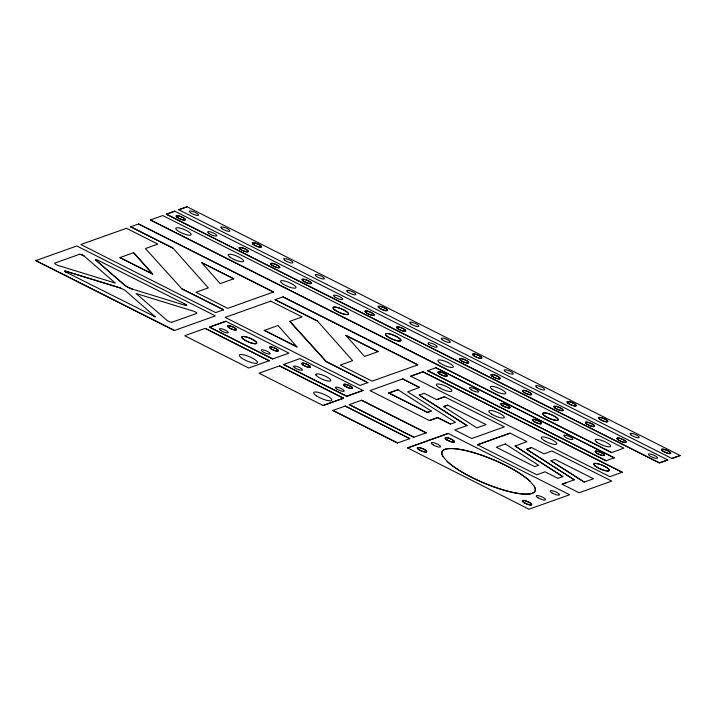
<?xml version="1.0" encoding="UTF-8"?>
<svg xmlns="http://www.w3.org/2000/svg" width="716" height="716" viewBox="0 0 716 716"><rect width="100%" height="100%" fill="white"/><g stroke="black" fill="none" stroke-linecap="round" stroke-linejoin="round"><path stroke-width="1.07" d="M35.8 260.606L76.809 245.982L215.382 315.872L174.364 330.497L35.8 260.606L174.391 330.443M58.506 265.591L115.312 283.089L84.148 256.042A3.061 0.761 22.9 0 0 79.44 254.314L54.953 263.067A3.177 0.788 22.9 0 0 55.526 264.177A3.177 0.788 22.9 0 0 58.506 265.591L58.533 265.529M65.281 271.785L155.068 316.767M120.36 287.957L66.391 271.4L120.342 288.02A6.766 1.683 22.9 0 1 125.255 290.49L155.211 316.812M79.44 254.314L79.413 254.368A3.061 0.761 22.9 0 1 84.121 256.095L84.148 256.042M185.516 305.446L132.442 289.13A7.339 1.826 22.9 0 1 124.745 285.254L95.72 259.962M98.155 260.347L186.124 304.685M172.995 248.148L130.67 226.802L172.995 248.148L208.293 287.877L195.898 292.28L227.724 308.336L273.494 292.012L138.609 223.983L273.494 292.012M119.948 257.599L152.651 274.085L119.948 257.599L133.641 252.676L152.669 274.031M133.641 252.676L152.651 274.085M150.441 219.973L162.747 215.552L623.887 448.144L611.58 452.566L150.441 219.973L611.607 452.512M124.745 285.254L95.738 260.069M132.442 289.13L132.469 289.076A7.339 1.826 22.9 0 1 124.772 285.201M667.786 459.985L659.4 462.966L166.318 214.272L174.749 211.175L667.786 459.985L659.445 462.858L166.363 214.156M174.749 211.175L166.318 214.272M178.731 209.761L187.118 206.781L680.173 455.537L671.814 458.464L178.731 209.761L187.118 206.781M153.439 316.311L154.611 316.696M181.846 288.817L223.535 309.777L181.846 288.817L145.42 248.541L157.797 244.093L126.472 228.297L80.81 244.523L215.677 312.615L223.535 309.777M171.67 322.334L196.784 313.411A2.828 0.707 22.9 0 0 193.508 311.183L136.067 293.488L167.123 320.446A3.052 0.761 22.9 0 0 171.67 322.334L171.697 322.281M201.599 262.575L233.729 278.784L201.599 262.575L220.188 283.643L233.729 278.784M184.567 303.933L186.097 304.739A2.381 0.591 22.9 0 1 185.963 305.589M205.197 328.384L269.207 360.739L205.197 328.384L184.701 335.723L248.729 368.015L269.234 360.685M225.871 321.314L288.96 353.131L272.608 358.949L209.519 327.131L225.898 321.26L209.519 327.131L272.626 358.895M270.809 301.168L302.161 316.911L289.783 321.35L326.21 361.625L367.872 382.648L326.228 361.571L289.81 321.296M275.016 299.673L317.358 320.965L352.657 360.685L340.261 365.097L372.087 381.145L417.831 364.883L282.945 296.854L275.016 299.673L317.358 320.965M264.311 330.407L278.005 325.494L297.015 346.902L264.329 330.353L297.015 346.902M282.945 296.854L417.858 364.829M279.509 365.867L343.519 398.221L279.509 365.867L259.013 373.197L323.05 405.498L343.519 398.221M283.572 364.48L346.687 396.243L363.012 390.489L299.95 358.609L283.572 364.48L346.66 396.297L363.039 390.426M345.935 335.446L378.093 351.601L345.935 335.446L364.551 356.461L378.093 351.601M323.05 405.498L343.546 398.168M332.94 410.465L397.541 442.98L409.812 438.622L345.237 406.053L332.94 410.465L397.541 442.98M345.237 406.053L409.794 438.675M426.118 432.822L413.83 437.243L349.247 404.665L361.544 400.253L426.118 432.822L361.544 400.253M398.007 389.737L388.877 393.03L398.007 389.737L431.22 411.029L427.336 412.362L388.877 393.03L427.336 412.362L431.22 411.029M402.723 378.925L419.513 387.463L402.723 378.925L370.011 390.596L429.403 420.56L437.646 417.634L450.552 424.069L455.474 422.315L407.717 391.858L419.531 387.401M410.751 376.168L423.004 371.864L622.186 472.256L423.031 371.801L410.751 376.168L609.88 476.677L622.186 472.256M427.685 370.745L606.121 460.746L427.685 370.745L435.874 367.738L614.265 457.846L435.874 367.738M419.2 395.107L466.966 425.555L419.2 395.107L424.167 393.29L436.599 399.635L444.6 396.745L504.359 426.879L471.701 438.532L454.75 429.913L466.966 425.555M407.529 447.956L448.189 433.457L569.623 494.774L528.99 509.219L407.556 447.903L448.189 433.457M413.83 437.243L349.274 404.612M436.599 399.635L444.6 396.745M429.403 420.56L437.664 417.571L450.552 424.069M443.607 406.581L447.652 405.14L486.066 424.579L476.811 427.873L443.607 406.581L447.652 405.14M562.857 476.543L557.907 478.36L545.046 471.799L536.785 474.789L477.411 444.77L510.096 433.153L526.913 441.629L515.09 446.086L562.839 476.596L515.117 446.032M505.362 444.018L538.593 465.257L534.691 466.644L496.26 447.258L505.389 443.965M510.096 433.153L477.393 444.824M531.54 447.518L526.582 449.335L574.322 479.836L526.6 449.281L531.54 447.518L543.981 453.863L551.982 450.973L611.741 481.107L579.083 492.76L562.105 484.195L574.339 479.783M550.962 460.862L555.034 459.368L593.466 478.753L584.193 482.101L550.962 460.862L584.22 482.038M566.437 482.656L562.123 484.141M671.787 458.517L680.173 455.537M130.652 226.856L138.609 223.983M270.836 301.105L225.146 317.394L360.032 385.432L367.899 382.586M606.121 460.746L614.31 457.739M185.489 305.499L185.99 305.535M65.97 271.176L65.156 271.042A1.862 0.465 22.9 0 0 65.049 271.704M65.944 271.23L66.418 271.337M98.173 260.284L97.841 260.221A2.587 0.644 22.9 0 0 95.693 260.015M65.416 271.865L66.266 272.277L65.075 271.65A1.862 0.465 22.9 0 1 65.183 270.988M529.894 481.134L534.145 486.182A50.487 12.557 22.9 0 1 504.95 490.487A50.487 12.557 22.9 0 1 447.285 461.543L443.034 456.495A50.487 12.557 22.9 0 1 472.229 452.199A50.487 12.557 22.9 0 1 529.894 481.134A50.487 12.557 22.9 0 0 472.202 452.252A50.487 12.557 22.9 0 0 443.007 456.557M315.872 374.701L316.302 375.417A8.064 2.005 22.9 0 0 324.921 380.232A8.064 2.005 22.9 0 0 330.738 380.205L330.336 379.435A8.064 2.005 22.9 0 0 321.672 374.736A8.064 2.005 22.9 0 0 315.854 374.754L316.275 375.47M242.223 338.122L241.82 337.352A8.064 2.005 22.9 0 1 247.638 337.325A8.064 2.005 22.9 0 1 256.283 342.087L256.704 342.803A8.064 2.005 22.9 0 1 250.886 342.83A8.064 2.005 22.9 0 1 242.241 338.068A8.064 2.005 22.9 0 0 250.86 342.883A8.064 2.005 22.9 0 0 256.686 342.857L256.256 342.141A8.064 2.005 22.9 0 0 247.62 337.379A8.064 2.005 22.9 0 0 241.793 337.406M534.172 486.128A50.487 12.557 22.9 0 1 504.977 490.424A50.487 12.557 22.9 0 1 447.303 461.489M190.402 212.67A4.967 1.235 22.9 0 0 198.251 215.337A4.967 1.235 22.9 0 0 193.105 211.551A4.967 1.235 22.9 0 0 190.402 212.67M221.862 228.601A4.967 1.235 22.9 0 0 229.702 231.268A4.967 1.235 22.9 0 0 224.564 227.491A4.967 1.235 22.9 0 0 221.862 228.601M253.339 244.478A4.967 1.235 22.9 0 0 261.188 247.145A4.967 1.235 22.9 0 0 256.068 243.306A4.967 1.235 22.9 0 0 253.366 244.425A4.967 1.235 22.9 0 0 261.215 247.092A4.967 1.235 22.9 0 0 256.042 243.368A4.967 1.235 22.9 0 0 253.339 244.478M284.843 260.302A4.967 1.235 22.9 0 0 292.692 262.969A4.967 1.235 22.9 0 0 287.546 259.192A4.967 1.235 22.9 0 0 284.843 260.302M316.302 276.242A4.967 1.235 22.9 0 0 324.151 278.909A4.967 1.235 22.9 0 0 319.005 275.123A4.967 1.235 22.9 0 0 316.302 276.242M347.815 292.065A4.967 1.235 22.9 0 0 355.655 294.732A4.967 1.235 22.9 0 0 350.518 290.947A4.967 1.235 22.9 0 0 347.815 292.065M379.265 307.996A4.967 1.235 22.9 0 0 387.114 310.663A4.967 1.235 22.9 0 0 381.968 306.878A4.967 1.235 22.9 0 0 379.292 307.943A4.967 1.235 22.9 0 0 387.141 310.61A4.967 1.235 22.9 0 0 381.995 306.824A4.967 1.235 22.9 0 0 379.265 307.996M410.778 323.82A4.967 1.235 22.9 0 0 418.627 326.487A4.967 1.235 22.9 0 0 413.481 322.701A4.967 1.235 22.9 0 0 410.778 323.82M442.237 339.751A4.967 1.235 22.9 0 0 450.078 342.427A4.967 1.235 22.9 0 0 444.94 338.641A4.967 1.235 22.9 0 0 442.237 339.751M473.715 355.637A4.967 1.235 22.9 0 0 481.564 358.304A4.967 1.235 22.9 0 0 476.417 354.518A4.967 1.235 22.9 0 0 473.715 355.637M505.219 371.461A4.967 1.235 22.9 0 0 513.068 374.128A4.967 1.235 22.9 0 0 507.921 370.342A4.967 1.235 22.9 0 0 505.219 371.461M536.705 387.338A4.967 1.235 22.9 0 0 544.554 390.005A4.967 1.235 22.9 0 0 539.408 386.219A4.967 1.235 22.9 0 0 536.705 387.338M568.164 403.269A4.967 1.235 22.9 0 0 576.013 405.936A4.967 1.235 22.9 0 0 570.867 402.159A4.967 1.235 22.9 0 0 568.164 403.269M599.65 419.146A4.967 1.235 22.9 0 0 607.49 421.814A4.967 1.235 22.9 0 0 602.371 417.983A4.967 1.235 22.9 0 0 599.668 419.093A4.967 1.235 22.9 0 0 607.517 421.76A4.967 1.235 22.9 0 0 602.344 418.037A4.967 1.235 22.9 0 0 599.65 419.146M631.127 435.033A4.967 1.235 22.9 0 0 638.976 437.7A4.967 1.235 22.9 0 0 633.83 433.914A4.967 1.235 22.9 0 0 631.127 435.033M662.613 450.91A4.967 1.235 22.9 0 0 670.462 453.577A4.967 1.235 22.9 0 0 665.334 449.738A4.967 1.235 22.9 0 0 662.631 450.856A4.967 1.235 22.9 0 0 670.48 453.523A4.967 1.235 22.9 0 0 665.316 449.791A4.967 1.235 22.9 0 0 662.613 450.91M596.947 442.202A8.359 2.076 22.9 0 0 610.157 446.703A8.359 2.076 22.9 0 0 601.521 440.34A8.359 2.076 22.9 0 0 596.947 442.202M439.857 373.976A4.985 1.235 22.9 0 0 447.196 375.927A4.985 1.235 22.9 0 0 440.77 372.034A4.985 1.235 22.9 0 0 439.857 373.976M471.298 389.835A4.985 1.235 22.9 0 0 478.628 391.786A4.985 1.235 22.9 0 0 472.202 387.884A4.985 1.235 22.9 0 0 471.298 389.835M502.73 405.686A4.985 1.235 22.9 0 0 510.06 407.637A4.985 1.235 22.9 0 0 503.634 403.743A4.985 1.235 22.9 0 0 502.73 405.686M534.163 421.545A4.985 1.235 22.9 0 0 541.493 423.496A4.985 1.235 22.9 0 0 535.067 419.594A4.985 1.235 22.9 0 0 534.163 421.545M565.595 437.395A4.985 1.235 22.9 0 0 572.934 439.347A4.985 1.235 22.9 0 0 566.508 435.453A4.985 1.235 22.9 0 0 565.595 437.395M597.037 453.255A4.985 1.235 22.9 0 0 604.367 455.206A4.985 1.235 22.9 0 0 597.941 451.304A4.985 1.235 22.9 0 0 597.037 453.255M439.427 387.723A8.413 2.094 22.9 0 0 451.841 391.052A8.413 2.094 22.9 0 0 441.029 384.465A8.413 2.094 22.9 0 0 439.427 387.723M491.883 414.251A8.413 2.094 22.9 0 0 504.297 417.571A8.413 2.094 22.9 0 0 493.485 410.993A8.413 2.094 22.9 0 0 491.883 414.251M544.384 440.662A8.413 2.094 22.9 0 0 556.797 443.992A8.413 2.094 22.9 0 0 545.995 437.404A8.413 2.094 22.9 0 0 544.384 440.662M596.867 467.127A8.413 2.094 22.9 0 0 609.28 470.457A8.413 2.094 22.9 0 0 598.469 463.878A8.413 2.094 22.9 0 0 596.867 467.127M419.102 449.684A5.102 1.271 22.9 0 0 426.682 451.76A5.102 1.271 22.9 0 0 420.229 447.769A5.102 1.271 22.9 0 0 419.102 449.684A5.102 1.271 22.9 0 0 426.655 451.814A5.102 1.271 22.9 0 0 420.202 447.831A5.102 1.271 22.9 0 0 419.084 449.738M433.001 444.743A5.102 1.271 22.9 0 0 440.582 446.82A5.102 1.271 22.9 0 0 434.129 442.828A5.102 1.271 22.9 0 0 433.001 444.743M446.9 439.803A5.102 1.271 22.9 0 0 454.481 441.879A5.102 1.271 22.9 0 0 448.028 437.888A5.102 1.271 22.9 0 0 446.9 439.803M524.103 502.641A5.102 1.271 22.9 0 0 531.684 504.717A5.102 1.271 22.9 0 0 525.222 500.735A5.102 1.271 22.9 0 0 524.103 502.641A5.102 1.271 22.9 0 0 531.657 504.78A5.102 1.271 22.9 0 0 525.204 500.788A5.102 1.271 22.9 0 0 524.085 502.695M537.985 497.754A5.102 1.271 22.9 0 0 545.556 499.831A5.102 1.271 22.9 0 0 539.103 495.848A5.102 1.271 22.9 0 0 537.985 497.754M551.884 492.814A5.102 1.271 22.9 0 0 559.465 494.89A5.102 1.271 22.9 0 0 553.003 490.908A5.102 1.271 22.9 0 0 551.884 492.814M242.241 358.43A9.809 2.434 22.9 0 0 257.277 362.985A9.809 2.434 22.9 0 0 245.767 355.369A9.809 2.434 22.9 0 0 242.241 358.43M316.553 395.912A9.809 2.434 22.9 0 0 331.598 400.468A9.809 2.434 22.9 0 0 320.079 392.851A9.809 2.434 22.9 0 0 316.553 395.912M262.593 351.61A4.77 1.19 22.9 0 0 269.995 353.946A4.77 1.19 22.9 0 0 264.616 350.267A4.77 1.19 22.9 0 0 262.593 351.61M270.791 348.692A4.77 1.19 22.9 0 0 278.202 351.037A4.77 1.19 22.9 0 0 272.823 347.35A4.77 1.19 22.9 0 0 270.791 348.692M220.743 330.434A4.77 1.19 22.9 0 0 228.144 332.77A4.77 1.19 22.9 0 0 222.766 329.083A4.77 1.19 22.9 0 0 220.743 330.434M228.914 327.57A4.77 1.19 22.9 0 0 236.325 329.915A4.77 1.19 22.9 0 0 230.946 326.228A4.77 1.19 22.9 0 0 228.914 327.57A4.77 1.19 22.9 0 0 236.343 329.861A4.77 1.19 22.9 0 0 230.964 326.174A4.77 1.19 22.9 0 0 228.941 327.516M294.795 367.782A4.77 1.19 22.9 0 0 302.197 370.127A4.77 1.19 22.9 0 0 296.818 366.44A4.77 1.19 22.9 0 0 294.795 367.782M302.975 364.927A4.77 1.19 22.9 0 0 310.377 367.263A4.77 1.19 22.9 0 0 304.998 363.576A4.77 1.19 22.9 0 0 302.975 364.927M336.672 388.904A4.77 1.19 22.9 0 0 344.074 391.249A4.77 1.19 22.9 0 0 338.695 387.562A4.77 1.19 22.9 0 0 336.672 388.904M344.852 386.049A4.77 1.19 22.9 0 0 352.254 388.385A4.77 1.19 22.9 0 0 346.875 384.698A4.77 1.19 22.9 0 0 344.852 386.049M344.87 385.987A4.77 1.19 22.9 0 0 352.272 388.332A4.77 1.19 22.9 0 0 346.893 384.644A4.77 1.19 22.9 0 0 344.87 385.987M302.993 364.865A4.77 1.19 22.9 0 0 310.395 367.21A4.77 1.19 22.9 0 0 305.016 363.522A4.77 1.19 22.9 0 0 302.993 364.865M270.818 348.638A4.77 1.19 22.9 0 0 278.22 350.974A4.77 1.19 22.9 0 0 272.841 347.296A4.77 1.19 22.9 0 0 270.818 348.638M177.55 230.597A8.359 2.076 22.9 0 0 190.751 235.099A8.359 2.076 22.9 0 0 182.124 228.735A8.359 2.076 22.9 0 0 177.55 230.597M229.952 257.098A8.359 2.076 22.9 0 0 243.163 261.6A8.359 2.076 22.9 0 0 234.526 255.236A8.359 2.076 22.9 0 0 229.952 257.098M282.381 283.545A8.359 2.076 22.9 0 0 295.583 288.038A8.359 2.076 22.9 0 0 286.955 281.683A8.359 2.076 22.9 0 0 282.381 283.545M334.811 309.983A8.359 2.076 22.9 0 0 348.012 314.485A8.359 2.076 22.9 0 0 339.402 308.068A8.359 2.076 22.9 0 0 334.828 309.93A8.359 2.076 22.9 0 0 348.039 314.431A8.359 2.076 22.9 0 0 339.384 308.122A8.359 2.076 22.9 0 0 334.811 309.983M387.24 336.43A8.359 2.076 22.9 0 0 400.441 340.923A8.359 2.076 22.9 0 0 391.813 334.569A8.359 2.076 22.9 0 0 387.24 336.43M439.687 362.815A8.359 2.076 22.9 0 0 452.897 367.317A8.359 2.076 22.9 0 0 444.26 360.954A8.359 2.076 22.9 0 0 439.687 362.815M492.116 389.262A8.359 2.076 22.9 0 0 505.326 393.755A8.359 2.076 22.9 0 0 496.689 387.401A8.359 2.076 22.9 0 0 492.116 389.262M544.518 415.763A8.359 2.076 22.9 0 0 557.728 420.256A8.359 2.076 22.9 0 0 549.118 413.839A8.359 2.076 22.9 0 0 544.545 415.701A8.359 2.076 22.9 0 0 557.755 420.202A8.359 2.076 22.9 0 0 549.091 413.902A8.359 2.076 22.9 0 0 544.518 415.763M473.741 355.575A4.967 1.235 22.9 0 0 481.591 358.242A4.967 1.235 22.9 0 0 476.444 354.465A4.967 1.235 22.9 0 0 473.741 355.575M568.191 403.215A4.967 1.235 22.9 0 0 576.031 405.882A4.967 1.235 22.9 0 0 570.894 402.097A4.967 1.235 22.9 0 0 568.191 403.215M387.258 336.377A8.359 2.076 22.9 0 0 400.468 340.87A8.359 2.076 22.9 0 0 391.831 334.515A8.359 2.076 22.9 0 0 387.258 336.377M596.84 467.19A8.413 2.094 22.9 0 0 609.253 470.51A8.413 2.094 22.9 0 0 598.451 463.932A8.413 2.094 22.9 0 0 596.84 467.19M439.812 374.092A4.985 1.235 22.9 0 0 447.142 376.043A4.985 1.235 22.9 0 0 440.716 372.141A4.985 1.235 22.9 0 0 439.812 374.092M502.686 405.802A4.985 1.235 22.9 0 0 510.016 407.753A4.985 1.235 22.9 0 0 503.59 403.851A4.985 1.235 22.9 0 0 502.686 405.802M534.118 421.652A4.985 1.235 22.9 0 0 541.448 423.603A4.985 1.235 22.9 0 0 535.022 419.71A4.985 1.235 22.9 0 0 534.118 421.652M596.992 453.362A4.985 1.235 22.9 0 0 604.322 455.313A4.985 1.235 22.9 0 0 597.896 451.42A4.985 1.235 22.9 0 0 596.992 453.362M446.882 439.857A5.102 1.271 22.9 0 0 454.463 441.933A5.102 1.271 22.9 0 0 448.001 437.95A5.102 1.271 22.9 0 0 446.882 439.857M429.081 344.477A4.967 1.235 22.9 0 0 436.93 347.144A4.967 1.235 22.9 0 0 431.784 343.358A4.967 1.235 22.9 0 0 429.081 344.477M460.612 360.246A4.967 1.235 22.9 0 0 468.461 362.914A4.967 1.235 22.9 0 0 463.315 359.128A4.967 1.235 22.9 0 0 460.612 360.246M460.567 360.354A4.967 1.235 22.9 0 0 468.416 363.021A4.967 1.235 22.9 0 0 463.27 359.244A4.967 1.235 22.9 0 0 460.567 360.354M492.098 376.124A4.967 1.235 22.9 0 0 499.947 378.791A4.967 1.235 22.9 0 0 494.801 375.005A4.967 1.235 22.9 0 0 492.098 376.124M492.044 376.231A4.967 1.235 22.9 0 0 499.893 378.898A4.967 1.235 22.9 0 0 494.747 375.121A4.967 1.235 22.9 0 0 492.044 376.231M523.575 392.001A4.967 1.235 22.9 0 0 531.424 394.668A4.967 1.235 22.9 0 0 526.278 390.891A4.967 1.235 22.9 0 0 523.575 392.001M523.53 392.117A4.967 1.235 22.9 0 0 531.379 394.785A4.967 1.235 22.9 0 0 526.233 390.999A4.967 1.235 22.9 0 0 523.53 392.117M555.061 407.878A4.967 1.235 22.9 0 0 562.91 410.545A4.967 1.235 22.9 0 0 557.764 406.769A4.967 1.235 22.9 0 0 555.061 407.878M555.016 407.995A4.967 1.235 22.9 0 0 562.857 410.662A4.967 1.235 22.9 0 0 557.719 406.876A4.967 1.235 22.9 0 0 555.016 407.995M618.024 439.642A4.967 1.235 22.9 0 0 625.873 442.309A4.967 1.235 22.9 0 0 620.727 438.523A4.967 1.235 22.9 0 0 618.024 439.642M617.98 439.749A4.967 1.235 22.9 0 0 625.829 442.416A4.967 1.235 22.9 0 0 620.683 438.64A4.967 1.235 22.9 0 0 617.98 439.749M586.538 423.765A4.967 1.235 22.9 0 0 594.387 426.432A4.967 1.235 22.9 0 0 589.241 422.646A4.967 1.235 22.9 0 0 586.538 423.765M586.493 423.872A4.967 1.235 22.9 0 0 594.343 426.539A4.967 1.235 22.9 0 0 589.196 422.753A4.967 1.235 22.9 0 0 586.493 423.872M649.457 455.627A4.967 1.235 22.9 0 0 657.306 458.294A4.967 1.235 22.9 0 0 652.16 454.517A4.967 1.235 22.9 0 0 649.457 455.627M366.162 312.606A4.967 1.235 22.9 0 0 374.012 315.273A4.967 1.235 22.9 0 0 368.865 311.496A4.967 1.235 22.9 0 0 366.162 312.606M366.118 312.722A4.967 1.235 22.9 0 0 373.967 315.389A4.967 1.235 22.9 0 0 368.821 311.603A4.967 1.235 22.9 0 0 366.118 312.722M334.64 296.836A4.967 1.235 22.9 0 0 342.481 299.512A4.967 1.235 22.9 0 0 337.343 295.726A4.967 1.235 22.9 0 0 334.64 296.836M303.199 280.851A4.967 1.235 22.9 0 0 311.048 283.518A4.967 1.235 22.9 0 0 305.902 279.732A4.967 1.235 22.9 0 0 303.199 280.851M303.154 280.958A4.967 1.235 22.9 0 0 311.004 283.625A4.967 1.235 22.9 0 0 305.857 279.849A4.967 1.235 22.9 0 0 303.154 280.958M397.649 328.483A4.967 1.235 22.9 0 0 405.498 331.15A4.967 1.235 22.9 0 0 400.351 327.373A4.967 1.235 22.9 0 0 397.649 328.483M397.604 328.599A4.967 1.235 22.9 0 0 405.453 331.266A4.967 1.235 22.9 0 0 400.307 327.481A4.967 1.235 22.9 0 0 397.604 328.599M177.273 217.333A4.967 1.235 22.9 0 0 185.122 220A4.967 1.235 22.9 0 0 179.976 216.214A4.967 1.235 22.9 0 0 177.273 217.333M177.228 217.449A4.967 1.235 22.9 0 0 185.077 220.116A4.967 1.235 22.9 0 0 179.931 216.33A4.967 1.235 22.9 0 0 177.228 217.449M208.705 233.326A4.967 1.235 22.9 0 0 216.554 235.994A4.967 1.235 22.9 0 0 211.408 232.208A4.967 1.235 22.9 0 0 208.705 233.326M240.236 249.087A4.967 1.235 22.9 0 0 248.085 251.755A4.967 1.235 22.9 0 0 242.939 247.978A4.967 1.235 22.9 0 0 240.236 249.087M240.191 249.204A4.967 1.235 22.9 0 0 248.04 251.871A4.967 1.235 22.9 0 0 242.894 248.085A4.967 1.235 22.9 0 0 240.191 249.204M271.722 264.974A4.967 1.235 22.9 0 0 279.571 267.641A4.967 1.235 22.9 0 0 274.425 263.855A4.967 1.235 22.9 0 0 271.722 264.974M271.668 265.081A4.967 1.235 22.9 0 0 279.517 267.748A4.967 1.235 22.9 0 0 274.371 263.971A4.967 1.235 22.9 0 0 271.668 265.081"/></g></svg>
